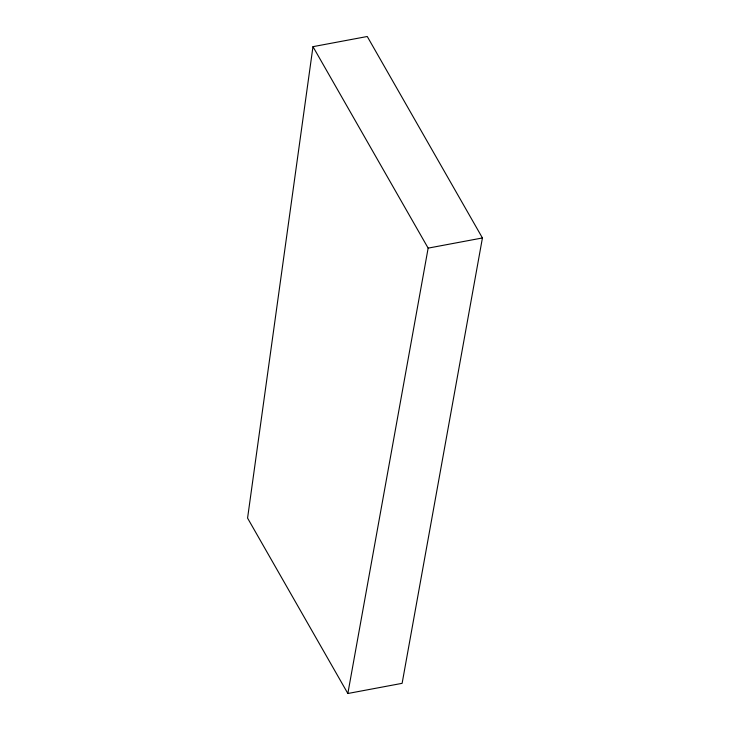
<?xml version="1.0" encoding="UTF-8"?>
<svg xmlns="http://www.w3.org/2000/svg" width="730" height="730" viewBox="0 0 730 730"><rect width="100%" height="100%" fill="white"/><g stroke="black" fill="none" stroke-linecap="round" stroke-linejoin="round"><path stroke-width="1.09" d="M312.978 46.665L247.57 518.099L347.845 693.5L402.12 683.335L482.43 237.962L367.263 36.5L312.978 46.665L428.145 248.127L347.845 693.5M428.145 248.127L482.43 237.962"/></g></svg>
